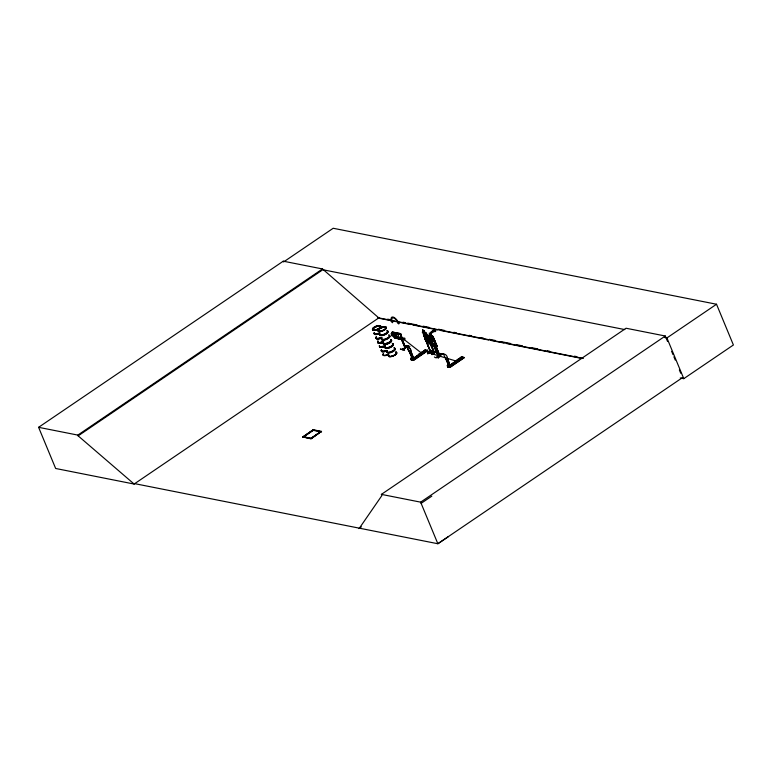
<?xml version="1.0" encoding="UTF-8"?>
<svg xmlns="http://www.w3.org/2000/svg" width="772" height="772" viewBox="0 0 772 772"><rect width="100%" height="100%" fill="white"/><g stroke="black" fill="none" stroke-linecap="round" stroke-linejoin="round"><path stroke-width="1.16" d="M397.445 333.475L400.822 334.208L400.649 333.62L392.205 332.076L400.359 333.649M432.079 345.306L431.992 344.93M429.155 333.205L430.515 333.446L431.278 335.55L432.995 336.399L437.29 346.396L432.831 346.136L437.048 346.647L432.687 336.293L436.971 346.29M433.005 345.904L436.991 346.667L435.408 345.875M436.991 346.647L429.068 340.191M400.803 337.345L401.43 337.383L405.657 347.776L400.938 336.853L400.33 336.862L405.184 348.095L400.851 337.779M412.229 357.561L412.605 357.793M449.024 364.963L448.754 364.48L448.686 365.079M411.727 358.507L412.47 357.6L412.75 358.748M411.833 357.899L411.843 358.507L411.939 357.822M448.358 366.642C447.374 364.683 448.628 364.77 448.435 365.349M448.03 365.069L448.194 365.523L447.914 365.031M448.6 364.847L449.043 364.828M435.061 331.477L435.669 330.57L435.543 331.506L434.443 331.429A5.674 4.564 -86.3 0 0 430.129 334.903M404.306 338.541C403.032 336.216 402.241 341.041 404.19 339.217M429.927 335.598A5.674 4.564 -86.3 0 0 429.782 336.331L431.345 336.544L429.02 339.178L427.949 336.013L429.029 336.196L429.193 335.347A6.63 5.327 -86.3 0 1 434.472 330.474L435.669 330.57M429.039 336.167L429.676 335.376A6.63 5.327 -86.3 0 1 434.954 330.503M422.361 332.539L422.487 331.902L430.419 352.128L434.433 352.872L430.834 344.177M438.158 356.423L433.97 346.145L438.641 356.423L434.404 345.866L433.941 346.242L434.829 345.952L439.336 356.732L440.233 356.413L439.731 356.394M439.336 356.732L439.924 356.336L435.707 346.155L435.099 346.503L436.016 346.232L435.176 346.512M424.889 350.999L411.302 359.742L410.878 358.671L411.389 359.549L413.136 359.877L412.952 359.057L413.647 360.389L427.775 350.691L427.408 350.218L412.981 360.041L427.35 350.642M413.203 360.312L427.505 350.42L413.059 360.167M447.712 366.961L447.287 365.658L448.928 364.587M449.458 367.154L463.866 357.639M463.509 357.571L449.333 367.24M448.175 365.513L448.474 364.886L447.615 364.857M400.369 333.745L402.887 339.757L400.35 334.276M400.398 334.064C398.709 331.091 404.036 342.006 402.608 339.082M400.446 334.064L399.983 333.639L400.793 334.141M402.386 338.879L403.071 339.632L394.685 338.03M402.627 339.226L395.93 337.818L396.161 338.368L403.071 339.468M392.051 332.655L392.263 332.037L392.108 332.616M411.949 359.655L411.215 357.87L412.055 357.745M448.986 366.758L448.455 365.233M421.174 353.721L419.756 354.145L421.29 353.711M456.233 361.219L457.632 360.534L456.213 361.19M374.082 330.04L374.314 329.972M373.745 329.847L374.642 329.538L373.696 330.088M374.372 329.779L374.922 329.605L374.198 330.165M379.419 326.517L379.756 326.151L379.11 326.488M379.245 326.315L379.824 326.238M379.583 330.956C381.464 329.818 378.955 332.259 379.274 330.812M384.553 327.569L385.083 327.28M412.595 357.986L410.878 358.671M426.163 339.583L428.798 342.276L431.944 343.646L428.605 340.356L424.523 338.31L426.115 339.641L425.102 339.429L429.435 340.259M425.208 339.815L429.28 343.25M425.912 338.483L427.389 339.873M427.379 339.834L428.286 340.027M433.266 343.955L434.346 345.161L428.942 340.394M429.242 343.25L431.162 344.592L429.28 343.183M433.353 343.907L429.28 340.471M425.324 339.699L433.295 346.194L427.495 340.992M431.702 346.86L432.638 345.451L433.41 345.692L432.474 347.101L431.702 346.86L432.474 347.101M431.828 346.975L432.638 345.451M400.369 348.963L404.615 350.083L400.465 349.243M434.375 356.982C435.707 359.038 438.602 355.892 438.332 358.256M429.02 339.178L431.345 336.544M359.385 528.183L381.889 495.566L381.397 494.379L626.063 328.235L665.3 336.013L667.568 341.485M430.014 335.318L429.608 335.868L431.181 339.612L432.523 341.34L433.787 341.562L433.796 340.085L431.278 335.55M424.05 335.859L430.766 352.167L426.038 340.076L428.605 341.378L427.949 340.336L426.665 340.008L429.473 342.401L430.737 342.623L428.373 340.404L431.924 343.405L429.29 341.948L434.076 352.823M434.346 352.65L431.017 344.061M436.653 346.435L436.363 344.843M434.742 345.981L439.007 356.172M435.919 346.29L440.185 356.49L435.456 346.57L439.712 356.78M440.165 356.452L435.987 346.213M374.333 330.02L374.246 329.48M379.255 331.063L379.805 330.648M384.803 327.405L384.581 327.521M400.572 337.789L401.508 337.557L400.485 336.766M379.322 326.344L379.187 326.218M379.091 331.207L379.399 330.696M380.181 330.87L379.341 331.207M408.822 350.749L408.928 350.671A2.374 1.09 55.5 0 1 407.741 347.796A2.374 1.09 55.5 0 1 409.691 348.153A2.374 1.09 55.5 0 1 410.887 351.038L413.85 358.835L412.47 358.584L408.822 350.749A2.374 1.09 55.5 0 1 407.626 347.863A2.374 1.09 55.5 0 1 409.585 348.23A2.374 1.09 55.5 0 1 410.772 351.115L413.744 358.912L412.364 358.652L408.928 350.671M431.345 335.453L432.166 335.646M432.938 336.438L435.196 341.832M411.215 357.87L411.968 357.899L412.711 359.684L411.341 357.783M411.92 357.87L411.737 358.333M418.81 354.319C424.976 355.11 415.404 355.274 420.238 353.335L422.4 353.933L420.238 353.335M421.512 352.457C427.688 353.258 418.115 353.422 422.95 351.472L425.111 352.071L422.95 351.472M423.905 350.816C430.081 351.617 420.508 351.781 425.343 349.832L427.408 350.218M411.389 359.549L412.827 358.565M412.981 360.041L411.244 359.955L425.343 349.832M411.264 359.964L425.42 350.285M411.38 359.868L424.957 350.893M435.62 343.704L435.196 341.764L435.62 343.704L432.388 343.115M425.15 351.038L411.524 360.013M445.338 357.658L448.764 365.638L450.259 365.822L447.287 358.025A2.374 1.09 55.5 0 0 446.1 355.139A2.374 1.09 55.5 0 0 444.141 354.782A2.374 1.09 55.5 0 0 445.338 357.658L448.764 365.638M447.287 358.025L450.144 365.899M455.21 361.296C461.386 362.097 451.813 362.261 456.648 360.321L458.809 360.91L456.648 360.321M457.921 359.443C464.097 360.235 454.525 360.399 459.359 358.459L461.511 359.057L459.359 358.459M460.315 357.803C466.481 358.604 456.908 358.758 461.743 356.818L463.818 357.204M448.185 366.922L447.712 366.729L461.743 356.818M448.358 367.086L462.457 357.378L448.378 367.076L447.654 366.941L462.052 357.301M447.673 366.951L462.235 357.108M447.934 366.999L462.303 357.233M379.361 317.514L134.125 484.044L55.652 468.479L38.6 427.321L283.266 261.177L322.503 268.955L378.791 317.9L583.371 358.449M38.6 427.321L77.837 435.099L322.503 268.955M77.837 435.099L78.155 435.862L322.821 269.727L624.799 329.586M391.221 333.726L392.051 335.723L391.221 333.726L392.687 334.025L392.658 333.147L395.167 333.649L397.426 336.727L396.769 337.518L392.051 335.723M393.865 332.259L393.913 332.935L400.639 334.324M392.62 333.948L392.051 332.578L394.695 338.088M397.368 333.716L395.862 332.751M397.387 333.678C399.751 336.669 397.918 338.918 400.06 337.586L400.301 338.618L398.912 337.48M393.923 337.287L393.392 335.994M395.93 337.818L400.581 338.58M400.33 336.862L400.938 336.853M422.516 330.117L424.571 336.476L425.912 338.213L427.157 338.464L425.613 333.253L423.838 330.445L422.516 330.117L423.838 330.445L424.725 332.404L426.376 333.321L429.936 342.006M406.062 345.47L409.903 346.425M425.555 332.558L426.347 333.34M402.125 349.581L407.548 346.001M402.289 349.571L408.282 346.184L402.704 349.417M426.376 333.321L428.499 338.725M402.82 349.677L408.098 346.117M424.532 337.953L425.768 340.027M429.116 340.848L427.495 336.38L430.12 341.88M427.871 336.457L427.312 336.505M433.343 345.856L433.237 344.669M302.749 436.904L313.268 429.763L321.442 431.384L311.068 438.863L302.749 436.904L310.923 438.525L321.442 431.384M303.271 436.749L310.991 438.274L320.92 431.529L311.126 438.621L303.271 436.749L313.2 430.004L321.577 431.722M302.894 437.242L313.268 429.763M303.415 437.087L313.345 430.342L321.065 431.876M428.576 352.881L432.967 349.88M427.63 353.75L433.053 350.16M427.852 353.798L433.111 350.227L427.717 353.451M434.192 352.283L433.835 352.235M431.837 354.3L436.219 351.328M431.944 354.609L436.363 351.598M432.127 354.599L436.547 351.656M439.799 353.692L444.18 354.309L440.088 353.499M437.029 357.745C447.509 351.028 439.432 354.522 436.132 357.581M358.806 528.579L361.373 526.832M381.397 494.379L420.634 502.157L665.3 336.013M664.576 337.47L666.921 337.933L716.522 304.245L733.4 344.988L683.789 378.666L680.248 377.962M682.525 377.604L437.859 543.739L134.704 483.648L134.125 484.044L78.155 435.862M421.126 503.344L431.828 496.126M448.561 536.53L437.859 543.739L420.634 502.157M411.968 358.179L412.586 359.771M384.948 327.222L385.247 327.251M433.15 352.457L430.718 351.926M399.336 338.281L398.255 338.734L399.394 338.339L399.056 337.383M427.447 352.428L428.47 353.451L427.447 352.428L457.989 361.614M430.67 351.733L434.231 352.283M378.048 341.301A4.439 1.65 -22.5 0 0 378.975 342.893L379.091 342.932M439.828 353.605L444.151 354.28M429.994 343.067L426.105 339.998M430.708 352.177L423.867 335.656M434.096 352.302L430.853 351.617M434.337 352.9L430.651 343.984M427.949 336.013L429.512 336.225M435.543 331.506L434.925 331.458A5.674 4.564 -86.3 0 0 430.265 336.36M429.782 336.331L430.863 336.515M424.61 338.358L425.941 338.696M426.443 339.12L425.131 338.551M431.143 344.563L434.385 345.094L431.162 344.592M429.994 335.212L429.01 335.087C429.618 336.611 428.518 335.154 429.348 335.154M447.287 365.658L447.799 366.536L449.545 366.864L449.352 366.044L450.057 367.366L464.175 357.677L449.777 367.347L447.721 366.719M432.687 336.293L432.503 336.418M436.103 345.016L437.106 346.522M434.289 344.872L436.402 345.277L433.053 344.795M435.427 345.914L432.513 345.528L435.881 345.702M716.522 304.245L333.186 228.261L283.575 261.949L283.266 261.177M387.64 319.154L390.005 319.618M403.013 322.194L405.377 322.667M407.751 323.14L417.208 325.012M423.124 326.18L429.029 327.357M438.496 329.229L444.402 330.406M453.868 332.278L456.233 332.742M469.241 335.328L471.605 335.791M481.062 337.673L483.426 338.136M489.342 339.313L495.257 340.481M501.163 341.649L510.63 343.53M516.536 344.698L522.451 345.875M531.908 347.747L537.823 348.915M547.28 350.797L549.654 351.26M574.484 356.182L576.848 356.654M377.527 317.958L410.636 324.529M413.01 324.993L437.84 329.914M440.204 330.387L488.686 339.998M491.05 340.462L504.058 343.038M506.422 343.511L582.098 358.507M423.481 332.163L422.429 331.941L425.565 332.626M399.954 333.736L400.822 334.044M405.667 347.738L400.784 336.949M432.243 347.033L433.681 345.682L432.764 344.38M448.957 364.982L448.522 364.76M428.933 352.003L429.686 352.148L428.402 351.598M395.804 332.79L397.445 333.629M432.88 346.136L431.76 345.238M463.962 357.513L449.391 367.028M436.682 357.378L442.067 354.068M402.897 338.551L422.313 353.721M425.69 339.776L433.295 346.194M433.41 345.692L432.455 344.351M431.181 341.06L432.436 343.135L429.84 337.837M430.091 337.808L432.185 342.816M429.724 337.731L431.818 342.749M666.921 337.933L683.789 378.666M671.64 351.337L673.001 354.618M673.908 356.809L675.268 360.09M679.35 369.942L680.711 373.223M451.224 366.121L450.626 365.031L450.983 365.88M448.378 364.886L449.111 366.671L447.741 364.77M435.514 346.213L439.818 356.732M436.219 349.919L438.274 355.043M434.279 346.261L438.602 356.413M414.825 359.134L414.226 358.044L414.574 358.893M407.606 346.059L402.347 349.629M396.113 337.692L396.345 338.242M428.431 336.042L429.502 339.217M379.023 333.89A4.439 1.65 -22.5 0 1 374.603 333.012M381.928 337.895A4.439 1.65 -22.5 0 1 377.402 339.101A4.439 1.65 -22.5 0 1 376.475 337.509M381.841 337.653A4.507 1.669 -22.5 0 1 377.247 338.879A4.507 1.669 -22.5 0 1 376.302 337.258M380.683 337.914A4.507 1.669 -22.5 0 1 376.215 337.026M380.567 337.625A4.439 1.65 -22.5 0 1 376.167 336.756M383.491 341.687A4.439 1.65 -22.5 0 1 378.975 342.893M378.917 333.649A4.507 1.669 -22.5 0 1 374.169 333.311M379.882 332.925A4.507 1.669 -22.5 0 1 374.073 333.079M379.747 332.645A4.439 1.65 -22.5 0 1 374.024 332.8M383.433 341.523A4.449 1.65 -22.5 0 1 378.888 342.729A4.449 1.65 -22.5 0 1 377.962 341.127M383.568 341.851A4.449 1.65 -22.5 0 1 377.817 342.006M387.235 350.71A4.439 1.65 -22.5 0 1 382.709 351.916A4.439 1.65 -22.5 0 1 381.783 350.324M386.087 350.961A4.507 1.669 -22.5 0 1 381.619 350.073M385.99 350.729A4.507 1.669 -22.5 0 1 381.522 349.841M385.875 350.44A4.439 1.65 -22.5 0 1 381.474 349.571M387.747 354.966A4.429 1.64 -22.5 0 1 383.356 354.087M384.331 346.705A4.439 1.65 -22.5 0 1 379.641 346.367M385.286 345.972A4.507 1.669 -22.5 0 1 379.477 346.126M385.189 345.74A4.507 1.669 -22.5 0 1 379.38 345.895M385.054 345.46A4.439 1.65 -22.5 0 1 379.332 345.615M383.655 342.073A4.439 1.65 -22.5 0 1 377.933 342.228A4.429 1.64 -22.5 0 0 383.645 342.064A4.42 1.64 -22.5 0 1 377.952 342.228M387.177 331.198A4.439 1.65 -22.5 0 1 384.466 334.961A4.439 1.65 -22.5 0 1 380.056 334.093M389.58 335.897A4.439 1.65 -22.5 0 1 386.328 339.458A4.439 1.65 -22.5 0 1 381.648 339.13M389.532 335.608A4.507 1.669 -22.5 0 1 385.682 339.439A4.507 1.669 -22.5 0 1 381.754 338.339M388.885 335.164A4.507 1.669 -22.5 0 1 386.135 338.995A4.507 1.669 -22.5 0 1 381.657 338.107M388.731 334.932A4.439 1.65 -22.5 0 1 386.019 338.715A4.439 1.65 -22.5 0 1 381.6 337.837M387.119 330.898A4.507 1.669 -22.5 0 1 384.369 334.73A4.507 1.669 -22.5 0 1 379.892 333.842M383.491 342.382A4.439 1.65 -22.5 0 0 387.361 343.453A4.439 1.65 -22.5 0 0 391.153 339.69A4.429 1.64 -22.5 0 1 387.901 343.26A4.429 1.64 -22.5 0 1 383.23 342.922M387.023 330.667A4.507 1.669 -22.5 0 1 384.813 334.266A4.507 1.669 -22.5 0 1 379.515 334.16M387.409 330.648A4.439 1.65 -22.5 0 1 384.157 334.208A4.439 1.65 -22.5 0 1 379.477 333.88M392.485 344.003A4.439 1.65 -22.5 0 1 389.773 347.786A4.439 1.65 -22.5 0 1 385.363 346.908M394.888 348.712A4.439 1.65 -22.5 0 1 391.095 352.486A4.439 1.65 -22.5 0 1 387.235 351.405M394.289 348.211A4.507 1.669 -22.5 0 1 391.539 352.042A4.507 1.669 -22.5 0 1 387.062 351.154M394.193 347.979A4.507 1.669 -22.5 0 1 391.443 351.81A4.507 1.669 -22.5 0 1 386.965 350.922M394.038 347.747A4.439 1.65 -22.5 0 1 391.327 351.53A4.439 1.65 -22.5 0 1 386.907 350.652M395.901 352.264A4.439 1.65 -22.5 0 1 393.189 356.037A4.439 1.65 -22.5 0 1 388.789 355.159M392.427 343.714A4.507 1.669 -22.5 0 1 390.217 347.313A4.507 1.669 -22.5 0 1 384.919 347.207M392.33 343.482A4.507 1.669 -22.5 0 1 390.121 347.082A4.507 1.669 -22.5 0 1 384.823 346.975M392.716 343.463A4.439 1.65 -22.5 0 1 389.464 347.024A4.439 1.65 -22.5 0 1 384.784 346.696M390.767 339.873A4.439 1.65 -22.5 0 1 388.586 343.405A4.439 1.65 -22.5 0 1 383.375 343.308A4.429 1.64 -22.5 0 0 388.586 343.395A4.42 1.64 -22.5 0 0 390.748 339.883A4.429 1.64 -22.5 0 1 388.586 343.395A4.42 1.64 -22.5 0 1 383.394 343.299M395.853 352.119A4.449 1.65 -22.5 0 1 393.141 355.902A4.449 1.65 -22.5 0 1 388.712 355.023M393.981 336.061L394.289 336.737L395.254 335.752L397.387 337.393L395.37 335.405L395.949 333.919L394.897 334.913L392.851 333.359L394.762 335.251L394 336.032M403.804 338.725C404.48 342.035 406.111 336.409 403.804 338.725M399.105 322.947L398.767 323.979L397.445 322.619L398.024 322.735A4.999 2.258 55.8 0 0 393.382 317.881A4.999 2.258 55.8 0 0 392.292 321.606L392.861 321.712L392.475 322.725L391.095 321.364L391.665 321.48A5.983 2.702 55.8 0 1 392.977 317.022A5.983 2.702 55.8 0 1 398.535 322.841L399.105 322.947M428.605 338.705L428.914 340.655L428.605 338.705M430.351 333.832L429.541 333.687L430.631 334.508L430.351 333.832M431.558 336.216L430.293 335.994L431.857 339.738L433.121 339.96L431.558 336.216M423.751 330.734L422.95 330.57L424.031 331.4L423.751 330.734M424.947 333.118L423.693 332.867L425.247 336.611L426.501 336.862L424.947 333.118M395.582 334.643L393.073 334.151L393.855 336.023L396.354 336.515L395.582 334.643M392.099 334.266L392.601 335.463L392.099 334.266M375.009 329.982A4.439 1.65 -22.5 0 0 380.683 326.131A4.439 1.65 -22.5 0 0 374.034 327.309A4.439 1.65 -22.5 0 0 375.009 329.982A4.429 1.64 -22.5 0 0 380.673 326.151A4.429 1.64 -22.5 0 0 374.044 327.318A4.429 1.64 -22.5 0 0 375.018 329.991M375.173 330.377A4.439 1.65 -22.5 0 0 380.847 326.527A4.429 1.64 -22.5 0 0 374.198 327.685A4.439 1.65 -22.5 0 0 375.173 330.377A4.42 1.64 -22.5 0 0 380.828 326.527A4.439 1.65 -22.5 0 0 374.198 327.695A4.429 1.64 -22.5 0 0 375.173 330.368A4.429 1.64 -22.5 0 0 380.828 326.517A4.42 1.64 -22.5 0 0 374.208 327.695A4.42 1.64 -22.5 0 0 375.182 330.368M378.859 342.614A4.439 1.65 -22.5 0 0 383.375 341.407A4.42 1.64 -22.5 0 1 378.869 342.604A4.439 1.65 -22.5 0 1 377.933 341.021A4.42 1.64 -22.5 0 0 378.869 342.604M375.076 330.155A4.449 1.65 -22.5 0 0 380.76 326.286A4.449 1.65 -22.5 0 0 374.092 327.463A4.449 1.65 -22.5 0 0 375.076 330.155M383.25 353.846A4.429 1.64 -22.5 0 0 387.64 354.715A4.42 1.64 -22.5 0 1 383.25 353.837M380.461 331.063A4.439 1.65 -22.5 0 0 386.125 327.212A4.439 1.65 -22.5 0 0 379.477 328.38A4.439 1.65 -22.5 0 0 380.461 331.063M380.625 331.458A4.439 1.65 -22.5 0 0 386.289 327.608A4.439 1.65 -22.5 0 0 379.641 328.775A4.439 1.65 -22.5 0 0 380.625 331.458A4.42 1.64 -22.5 0 0 386.27 327.608A4.42 1.64 -22.5 0 0 379.65 328.775A4.42 1.64 -22.5 0 0 380.625 331.449M387.245 343.183A4.439 1.65 -22.5 0 0 391.037 339.41A4.42 1.64 -22.5 0 1 387.245 343.173A4.439 1.65 -22.5 0 1 383.375 342.102A4.42 1.64 -22.5 0 0 387.245 343.173M380.519 331.236A4.449 1.65 -22.5 0 0 386.212 327.376A4.449 1.65 -22.5 0 0 379.534 328.544A4.449 1.65 -22.5 0 0 380.519 331.236M393.093 355.796A4.429 1.64 -22.5 0 0 395.795 352.032A4.42 1.64 -22.5 0 1 393.083 355.786A4.42 1.64 -22.5 0 1 388.702 354.917A4.429 1.64 -22.5 0 0 393.093 355.796"/></g></svg>
